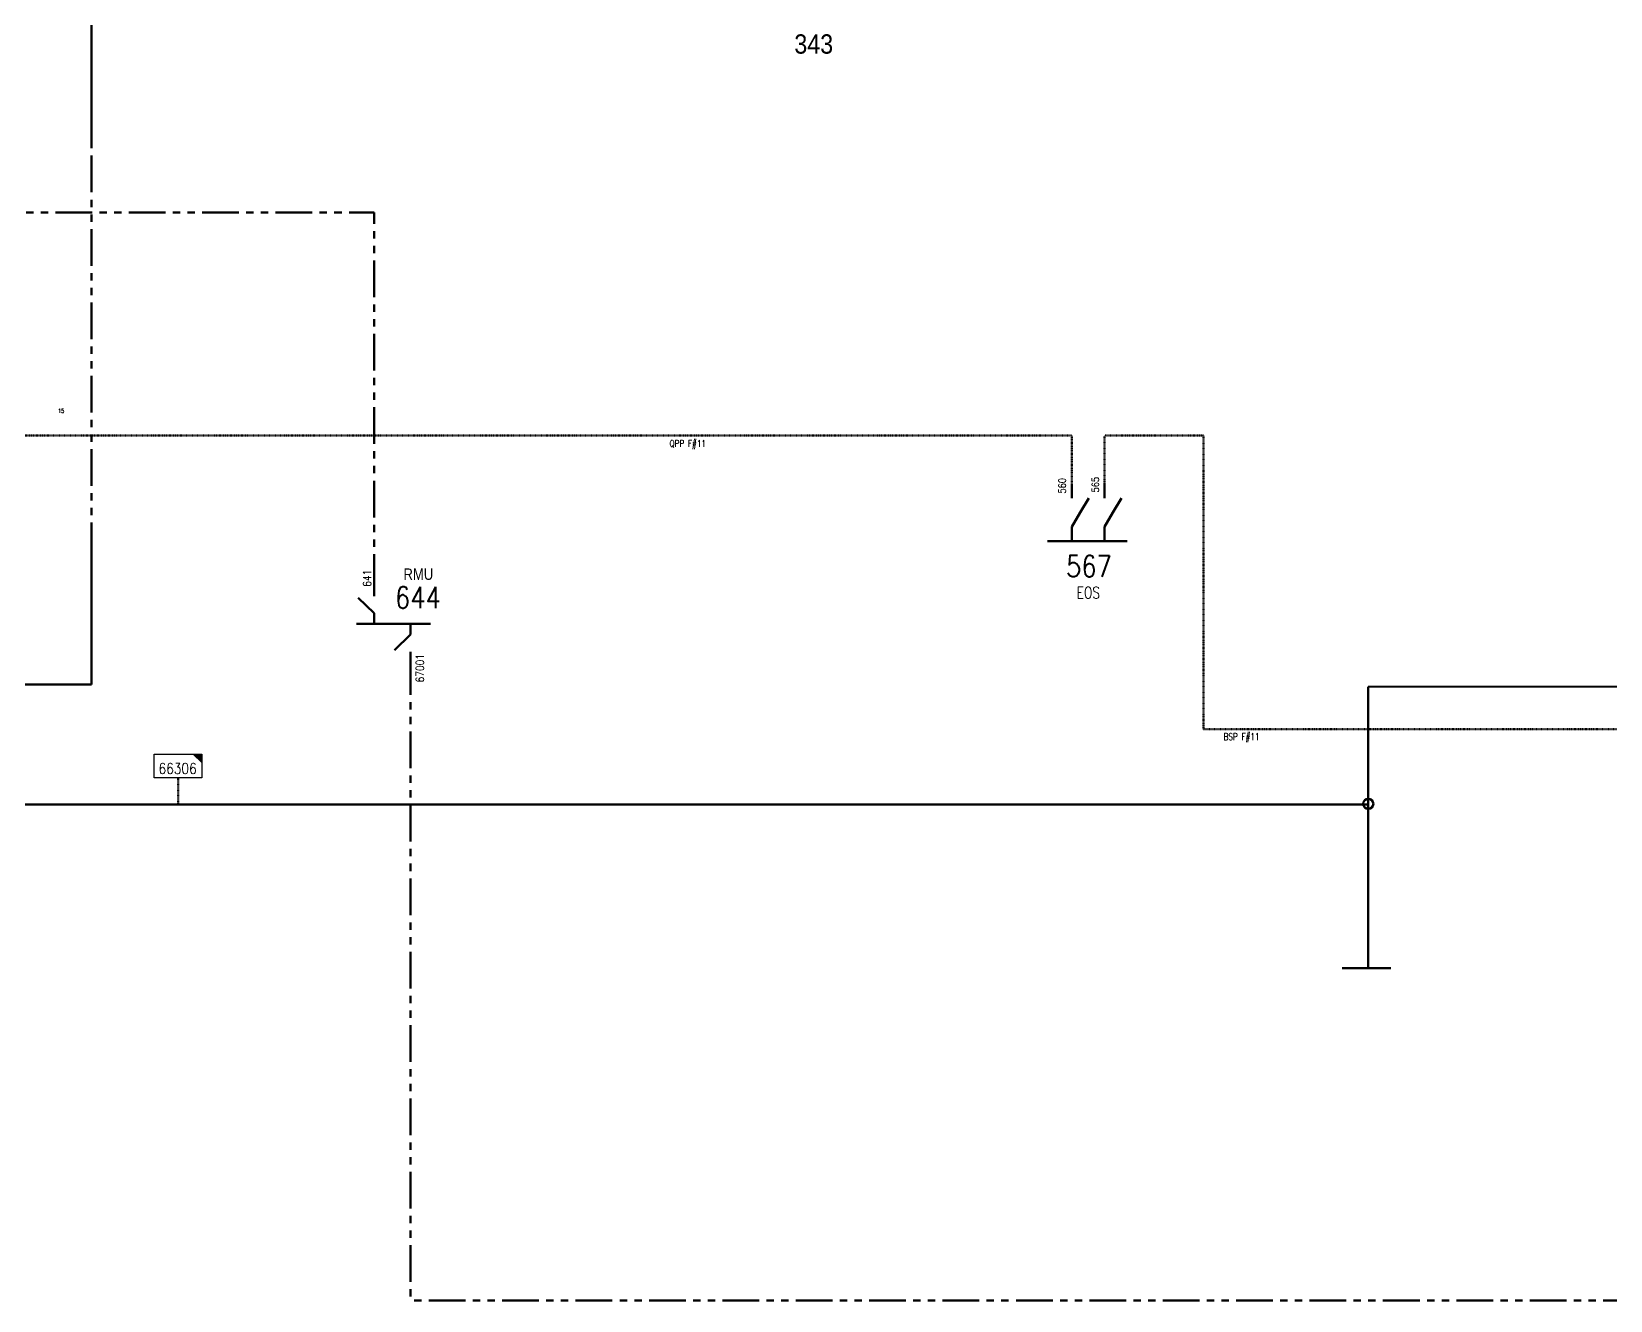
# Model space of a CAD drawing. Header units: metres. Extents: x 65984 to 144644, y -19036 to 23726.
# Drawn here: x 130075 to 130763, y 20685 to 21239 of the extents above; entities that cross this region are included whole.
import ezdxf
from ezdxf.enums import TextEntityAlignment as Align

# ---------------------------------------------------------------- set-up
doc = ezdxf.new("R2010")
doc.units = ezdxf.units.M
doc.header["$MEASUREMENT"] = 0
doc.linetypes.add('( Phantom )', pattern=[2.5, 1.25, -0.25, 0.25, -0.25, 0.25, -0.25])
doc.linetypes.add('DGN Style 3', pattern=[0.013877, 0, -0.013877])
doc.layers.get('0').update_dxf_attribs({"color": 95, "lineweight": 40})
for name, color, linetype, lineweight in [('ABS NUMBER', 112, 'Continuous', 30), ('d_eos', 111, 'Continuous', 40), ('d_tf', 1, 'Continuous', 40), ('d_tf no', 6, 'Continuous', 40), ('d_village name', 7, 'Continuous', 40), ('Level 37', 7, 'Continuous', 0), ('O H MAIN FEEDER', 4, 'Continuous', 100)]:
    doc.layers.add(name, color=color, linetype=linetype, lineweight=lineweight)
doc.styles.add('Style-ENGINEERING', font='ENGINEERING.shx')
doc.styles.add('Style-msdefault', font='msdefault.shx')
doc.styles.add('Style-STANDARD', font='STANDARD.shx')

# ---------------------------------------------------------------- blocks, each defined once
blk = doc.blocks.new('*U819')
at = {"layer": 'd_eos', "color": 7, "linetype": 'Continuous', "lineweight": 211, "ltscale": 0.638341}
for p, q in [((-0.01, -16.17), (-0.01, 16.15)), ((-12.1, 7.43), (-14.92, 7.43)), ((-4.66, 7.43), (-11.45, 0.43)), ((-0.01, 7.43), (-4.66, 7.43)), ((-0.01, -8.42), (4.64, -8.42)), ((4.64, -8.42), (11.44, -15.43)), ((12.09, -8.42), (14.91, -8.42))]:
    blk.add_line(p, q, dxfattribs=at)
blk = doc.blocks.new('*U902')
at = {"layer": 'd_eos', "color": 7, "linetype": 'Continuous', "lineweight": 211, "ltscale": 0.702598}
for p, q in [((-15.8, 14.7), (-15.8, 29.4)), ((17.5, 14.7), (17.5, 29.4)), ((-15.8, -14.7), (-7.1, 0)), ((-7.1, 0), (1.6, 14.7)), ((17.5, -14.7), (26.2, 0)), ((26.2, 0), (34.9, 14.7)), ((-15.8, -29.4), (-15.8, -14.7)), ((17.5, -29.4), (17.5, -14.7)), ((-40.8, -29.4), (40.8, -29.4))]:
    blk.add_line(p, q, dxfattribs=at)
blk = doc.blocks.new('TF_2_2')
at = {"layer": 'd_village name', "color": 0, "linetype": 'Continuous', "lineweight": 30, "ltscale": 500}
blk.add_line((3150, 2475), (4950, 675), dxfattribs=at)
blk.add_3dface([(-5050, 2475), (4950, 2475), (4950, -2525), (-5050, -2525)], dxfattribs=at)
blk = doc.blocks.new('exist.us-1000kva_1_1')
at = {"layer": 'd_village name', "color": 0, "linetype": 'Continuous', "lineweight": 0, "ltscale": 500, "flags": 128}
blk.add_lwpolyline([(19997, 6459), (16400, 10000), (20000, 10000)], close=True, dxfattribs=at)
at = {"layer": 'd_village name', "color": 0, "linetype": 'Continuous', "lineweight": 0, "ltscale": 500, "extrusion": (0, 0, -1)}
blk.add_solid([(-19997, 6459), (-16400, 10000), (-20000, 10000)], dxfattribs=at)
at = {"layer": 'd_village name', "color": 0, "linetype": 'DGN Style 3', "lineweight": 106, "ltscale": 500, "xscale": 2, "yscale": 2}
blk.add_blockref('TF_2_2', (10100, 5050), dxfattribs=at)

msp = doc.modelspace()

# ---------------------------------------------------------------- linework, layer by layer
at = {"color": 94, "linetype": '( Phantom )', "lineweight": 100, "ltscale": 12.802868}
msp.add_line((130101.05, 21008.37), (130101.05, 21189.42), dxfattribs=at)
at = {"color": 5, "linetype": 'DGN Style 3', "lineweight": 140}
msp.add_line((130138.78, 20901.38), (130138.78, 20913.05), dxfattribs=at)
at = {"color": 251, "linetype": '( Phantom )', "lineweight": 70, "ltscale": 12.802868, "flags": 128}
for points in [[(129865.23, 22027.88), (129958.14, 22027.88), (129958.14, 21159.68), (130224.3, 21159.68), (130224.3, 20994.58)], [(130240.16, 20965.23), (130240.16, 20685.12), (130775.51, 20685.12)]]:
    msp.add_lwpolyline(points, dxfattribs=at)
at = {"color": 214, "linetype": 'DGN Style 3', "lineweight": 140, "flags": 128}
for points in [[(129927.54, 21041.34), (129927.54, 21041.34), (129927.54, 21062.39), (130528.53, 21062.39), (130528.53, 21041.34)], [(130542.72, 21041.34), (130542.72, 21062.42), (130585.91, 21062.42)], [(130585.91, 21062.42), (130585.91, 20934.3), (130986.3, 20934.3), (130986.3, 20921.45)]]:
    msp.add_lwpolyline(points, dxfattribs=at)
at = {"layer": 'O H MAIN FEEDER', "color": 94, "lineweight": 211, "ltscale": 0.426762}
for p, q in [((130101.05, 21189.42), (130101.05, 21255.57)), ((130101.05, 20953.78), (130101.05, 21008.37)), ((129948.15, 20953.78), (130101.05, 20953.78))]:
    msp.add_line(p, q, dxfattribs=at)
at = {"layer": 'O H MAIN FEEDER', "color": 5, "lineweight": 211, "ltscale": 0.426762}
for p, q in [((130657.74, 20952.74), (130916.48, 20952.88)), ((130646.42, 20829.97), (130667.68, 20829.97))]:
    msp.add_line(p, q, dxfattribs=at)
at = {"layer": 'O H MAIN FEEDER', "color": 5, "lineweight": 211, "ltscale": 0.426762, "flags": 128}
for points in [[(130657.74, 20952.74), (130657.74, 20829.97)], [(129941.64, 20901.38), (130657.74, 20901.38)]]:
    msp.add_lwpolyline(points, dxfattribs=at)
at = {"layer": 'O H MAIN FEEDER', "color": 5, "lineweight": 211, "ltscale": 0.426762}
msp.add_circle((130657.81, 20901.7), 2.21, dxfattribs=at)

# ---------------------------------------------------------------- block references
at = {"color": 5, "linetype": 'DGN Style 3', "lineweight": 106, "ltscale": 0.547401, "xscale": 0.001034471729073227, "yscale": 0.001034471729073227, "zscale": 0.001220540082637794, "rotation": 359.9999999999999}
msp.add_blockref('exist.us-1000kva_1_1', (130128.4, 20913.05), dxfattribs=at)
at = {"layer": 'd_eos', "color": 7, "linetype": 'Continuous', "lineweight": 211, "ltscale": 0.702598, "xscale": 0.4267622666565712, "yscale": 0.4267622666565712, "zscale": 0.4267622666565712, "rotation": 359.9999999999997}
msp.add_blockref('*U902', (130535.25, 21028.81), dxfattribs=at)
at = {"layer": 'd_eos', "color": 7, "linetype": 'Continuous', "lineweight": 211, "ltscale": 0.638341, "extrusion": (0, 0, -1), "rotation": 90.00000000000006}
msp.add_blockref('*U819', (-130232.73, 20980.16), dxfattribs=at)

# ---------------------------------------------------------------- texts
at = {"color": 7, "linetype": 'Continuous', "lineweight": 40, "style": 'Style-STANDARD', "width": 0.857143}
for s, p in [('QPP F#11', (130361.05, 21058.87)), ('BSP F#11', (130602.54, 20931.02))]:
    msp.add_text(s, height=2.987, dxfattribs=at).set_placement(p, align=Align.MIDDLE_CENTER)
at = {"layer": 'ABS NUMBER', "color": 7, "lineweight": 140, "style": 'Style-ENGINEERING', "width": 0.9}
msp.add_text('343', height=8.43, dxfattribs=at).set_placement((130407.5, 21237.31), align=Align.TOP_LEFT)
at = {"layer": 'd_tf', "color": 2, "linetype": 'Continuous', "lineweight": 0, "style": 'Style-STANDARD'}
msp.add_text('15', height=1.762, rotation=359.99991, dxfattribs=at).set_placement((130087.76, 21073.08), align=Align.MIDDLE_CENTER)
at = {"layer": 'd_tf no', "color": 5, "linetype": 'Continuous', "lineweight": 40, "style": 'Style-STANDARD', "width": 0.909091}
msp.add_text('66306', height=4.694, dxfattribs=at).set_placement((130138.57, 20917.1), align=Align.MIDDLE_CENTER)
at = {"layer": 'Level 37', "color": 7, "linetype": 'Continuous', "lineweight": 120, "style": 'Style-STANDARD', "width": 0.909091}
for s, p in [('567', (130535.99, 21005.33)), ('644', (130243.34, 20991.67))]:
    msp.add_text(s, height=9.389, dxfattribs=at).set_placement(p, align=Align.MIDDLE_CENTER)
at = {"layer": 'Level 37', "color": 7, "linetype": 'Continuous', "lineweight": 53, "style": 'Style-STANDARD', "width": 0.909091}
for s, p in [('641', (130221.17, 21000.08)), ('67001', (130244.24, 20960.84))]:
    msp.add_text(s, height=3.489, rotation=90, dxfattribs=at).set_placement(p, align=Align.MIDDLE_CENTER)
at = {"layer": 'Level 37', "color": 7, "linetype": 'Continuous', "lineweight": 53, "width": 0.854701}
for s, style, p in [('RMU', 'Style-msdefault', (130243.55, 21001.87)), ('EOS', 'Style-STANDARD', (130535.73, 20993.82))]:
    msp.add_text(s, height=4.993, dxfattribs=dict(at, style=style)).set_placement(p, align=Align.MIDDLE_CENTER)
at = {"layer": 'Level 37', "color": 7, "linetype": 'Continuous', "lineweight": 53, "char_height": 3.1746, "attachment_point": 5, "rotation": 90, "line_spacing_factor": 1.2, "style": 'Style-STANDARD'}
for s, insert in [('\\H1x;\\W0.909091;560\\P', (130524.3, 21040.44)), ('\\H1x;\\W0.909091;565\\P', (130538.77, 21040.91))]:
    msp.add_mtext(s, dxfattribs=dict(at, insert=insert))

doc.saveas('drawing.dxf')
